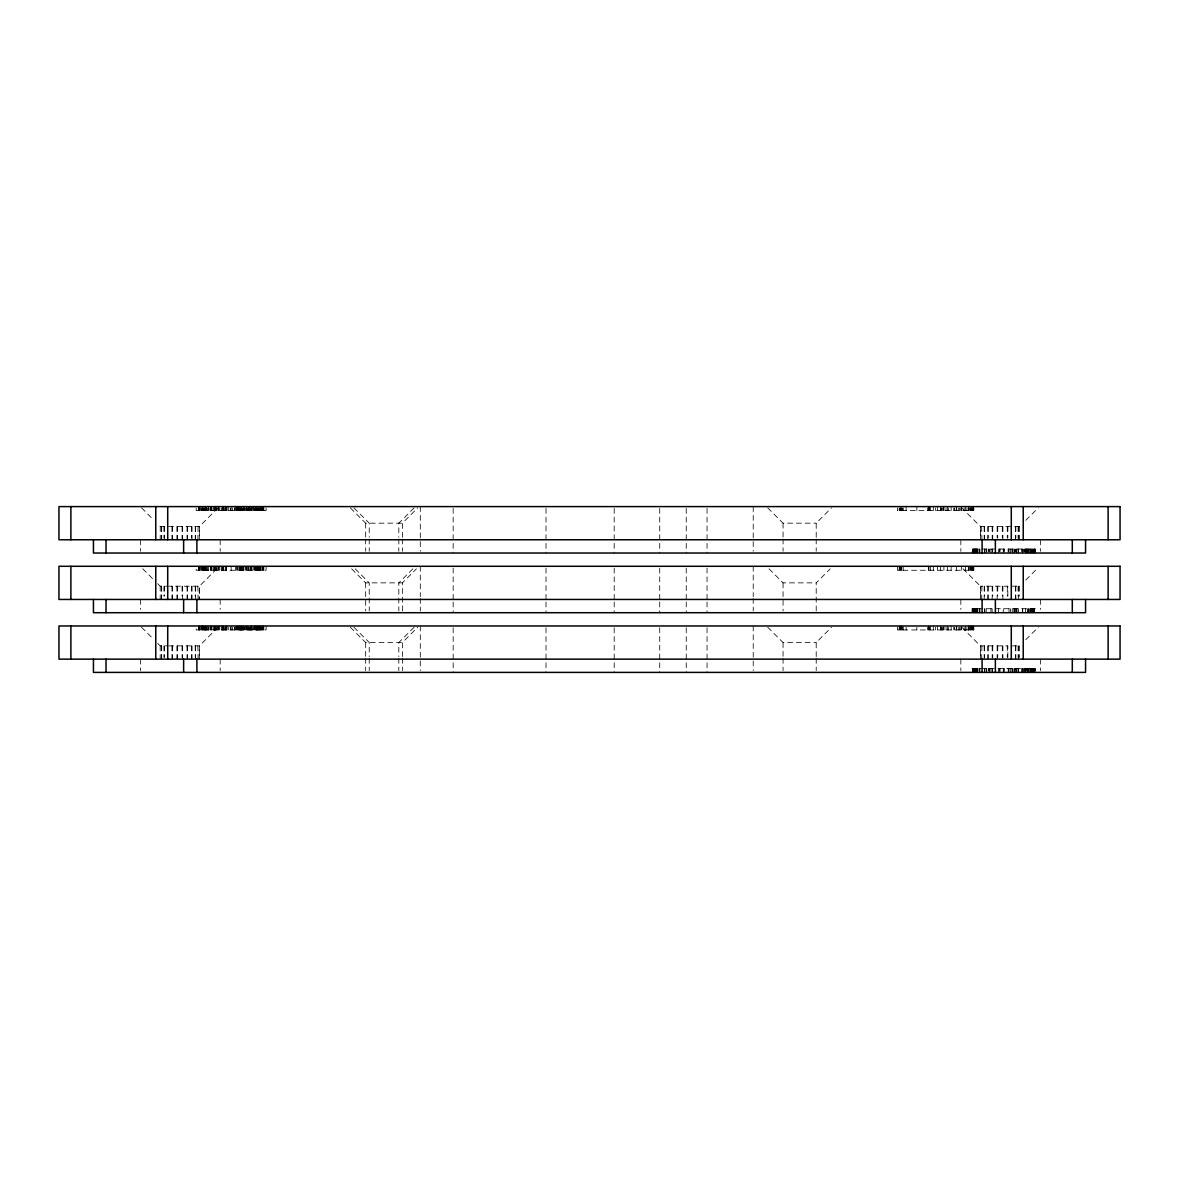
<?xml version="1.0" encoding="UTF-8"?>
<svg xmlns="http://www.w3.org/2000/svg" width="1179" height="1179" viewBox="0 0 1179 1179"><rect width="100%" height="100%" fill="white"/><g stroke="black" fill="none" stroke-linecap="round" stroke-linejoin="round"><path stroke-width="0.75" stroke-dasharray="5 3.75" d="M218.071 507.84L199.384 526.497L199.295 539.761L199.384 526.497L160.197 526.497L157.706 524.007M216.818 568.779L199.384 586.184L199.295 599.448L199.384 586.184L169.01 586.184M218.071 627.213L199.384 645.871L199.295 659.135L199.384 645.871L169.01 645.871M414.124 507.884L398.826 523.181L398.811 537.226M402.378 537.226L402.378 523.181L417.69 507.884M412.842 568.838L398.826 582.868L398.811 610.958M402.378 610.958L402.378 582.868L416.423 568.838M414.124 627.257L398.826 642.555L398.811 656.6M402.378 656.6L402.378 642.555L417.69 627.257M816.207 537.226L816.207 523.181L831.519 507.884M816.207 610.958L816.207 582.868L830.252 568.838M816.207 656.6L816.207 642.555L831.519 627.257M1025.833 520.278L1038.301 507.84M1025.833 579.965L1037.048 568.779M1025.833 639.652L1038.301 627.213M350.355 507.884L365.667 523.181L402.393 523.181M767.75 507.884L783.062 523.181L816.222 523.181M1019.614 526.497L980.427 526.497L961.74 507.84M351.637 568.838L365.667 582.868L402.393 582.868M769.032 568.838L783.062 582.868L816.222 582.868M157.706 583.693L160.197 586.184L168.022 586.184M1011.788 586.184L1019.614 586.184M1035.368 608.732L972.056 608.732L972.056 612.712M350.355 627.257L365.667 642.555L402.393 642.555M767.75 627.257L783.062 642.555L816.222 642.555M157.706 643.38L160.197 645.871L168.022 645.871M1011.788 645.871L1019.614 645.871M962.978 568.779L980.427 586.184L980.501 599.448M961.74 627.213L980.427 645.871L980.501 659.135M353.921 507.884L369.233 523.181L369.233 537.226M355.203 568.838L369.233 582.868L369.233 610.958M353.921 627.257L369.233 642.555L369.233 656.6M141.509 507.84L152.71 519.04M142.747 568.779L152.71 578.727M141.509 627.213L152.71 638.414M1040.409 539.761L1040.409 551.359M1040.409 599.448L1040.409 609.396M1040.409 659.135L1040.409 670.733M1035.368 553.025L1035.368 549.046L972.056 549.046L972.056 553.025M1035.368 671.072L1035.368 668.419L972.056 668.419L972.056 672.398M1034.882 549.046L1034.882 553.025M1034.882 668.419L1034.882 672.398M1034.587 549.046L1034.587 553.025M1034.587 608.732L1034.587 612.712M1034.587 668.419L1034.587 671.072M1034.292 549.046L1034.292 553.025M1034.292 608.732L1034.292 612.712M1034.292 668.419L1034.292 672.398M1033.674 549.046L1033.674 553.025M1033.674 608.732L1033.674 612.712M1033.674 668.419L1033.674 672.398M1033.408 549.046L1033.408 553.025M1033.408 608.732L1033.408 612.712M1033.408 668.419L1033.408 672.398M1032.863 549.046L1032.863 553.025M1032.863 608.732L1032.863 612.712M1032.863 668.419L1032.863 672.398M1032.421 549.046L1032.45 553.025M1032.421 608.732L1032.45 612.712M1032.45 668.419L1032.421 672.398M1031.949 549.046L1031.949 553.025M1031.949 608.732L1031.949 612.712M1031.949 668.419L1031.949 672.398M1031.713 549.046L1031.743 553.025M1031.713 608.732L1031.743 612.712M1031.743 668.419L1031.713 672.398M1031.227 549.046L1031.227 553.025M1031.227 608.732L1031.227 612.712M1031.227 668.419L1031.227 672.398M1030.962 549.046L1030.859 553.025M1030.859 608.732L1030.962 612.712M1030.859 668.419L1030.962 672.398M1030.358 549.046L1030.505 553.025M1030.358 608.732L1030.505 612.712M1030.358 668.419L1030.358 672.398M1029.635 549.046L1029.635 553.025M1029.635 608.732L1029.635 612.712M1029.635 668.419L1029.635 672.398M1028.471 549.046L1028.471 553.025M1028.471 608.732L1028.471 612.712M1028.471 668.419L1028.471 672.398M1028.25 549.046L1028.25 553.025M1028.25 608.732L1028.25 612.712M1028.25 668.419L1028.25 672.398M1027.528 549.046L1027.528 553.025M1027.528 608.732L1027.528 612.712M1027.528 668.419L1027.528 672.398M1026.997 549.046L1026.997 553.025M1026.997 668.419L1026.997 671.072M1026.319 549.046L1026.319 551.698M1026.319 668.419L1026.319 671.072M1026.01 549.046L1026.01 553.025M1026.01 668.419L1026.01 671.072M1025.833 549.046L1025.833 553.025M1025.833 668.419L1025.833 671.072M1025.627 549.046L1025.627 553.025M1025.627 608.732L1025.627 612.712M1025.627 668.419L1025.627 672.398M1024.978 549.046L1024.978 551.698M1024.978 668.419L1024.978 671.072M1024.58 549.046L1024.551 551.698M1024.58 668.419L1024.551 672.398M1023.357 549.046L1023.401 551.698M1023.357 668.419L1023.401 672.398M1022.709 549.046L1022.709 553.025M1022.709 608.732L1022.709 612.712M1022.709 668.419L1022.709 672.398M1022.65 549.046L1022.65 553.025M1022.65 608.732L1022.65 612.712M1022.65 668.419L1022.65 672.398M1021.382 549.046L1021.427 551.698M1021.382 668.419L1021.427 672.398M1019.526 526.497L1019.614 539.761M1019.526 586.184L1019.614 596.132M1019.526 645.871L1019.614 657.484M1018.656 549.046L1018.656 551.698M1018.656 668.419L1018.656 672.398M1018.347 526.497L1018.347 539.761M1018.479 549.046L1018.479 553.025M1018.347 586.184L1018.347 599.448M1018.479 608.732L1018.479 612.712M1018.347 645.871L1018.347 659.135M1018.479 668.419L1018.479 672.398M1018.125 526.497L1018.125 538.096M1018.125 586.184L1018.125 596.132M1018.125 645.871L1018.125 657.484M1017.05 549.046L1017.05 553.025M1017.05 608.732L1017.05 612.712M1017.05 668.419L1017.05 672.398M1016.549 549.046L1016.549 553.025M1016.549 608.732L1016.549 612.712M1016.549 668.419L1016.549 672.398M1015.841 526.497L1015.841 538.096M1015.841 586.184L1015.841 599.448M1015.841 645.871L1015.841 659.135M1015.576 551.698L1015.576 549.046L1015.517 553.025M1015.473 526.497L1015.473 539.761M1015.473 586.184L1015.473 599.448M1015.517 608.732L1015.517 612.712M1015.473 645.871L1015.473 659.135M1014.485 549.046L1014.485 553.025M1014.485 608.732L1014.485 612.712M1014.485 668.419L1014.485 672.398M1013.925 549.046L1013.925 553.025M1013.925 608.732L1013.925 612.712M1013.925 668.419L1013.925 672.398M1012.201 549.046L1012.201 553.025M1012.201 608.732L1012.201 612.712M1012.201 668.419L1012.201 672.398M1012.083 549.046L1012.083 551.698M1012.083 668.419L1012.083 672.398M1010.58 549.046L1010.58 553.025M1010.58 608.732L1010.58 612.712M1010.58 668.419L1010.58 672.398M1009.018 549.046L1009.018 553.025M1009.018 608.732L1009.018 612.712M1009.018 668.419L1009.018 672.398M1007.839 526.497L1007.839 538.096M1007.839 596.132L1007.839 586.184L980.427 586.184L980.427 596.132M1007.839 657.484L1007.839 645.871L980.427 645.871L980.427 657.484M1007.279 526.497L1007.279 538.096M1007.279 586.184L1007.279 596.132M1007.279 645.871L1007.279 657.484M1004.095 549.046L1004.095 551.698M1004.095 668.419L1004.095 672.398M1003.83 551.698L1003.83 549.046L1003.742 553.025M1003.285 549.046L1003.285 553.025M1003.285 608.732L1003.285 612.712M1003.285 668.419L1003.285 672.398M1002.887 526.497L1002.887 539.761M1002.887 586.184L1002.887 599.448M1002.887 645.871L1002.887 659.135M1002.297 526.497L1002.297 538.096M1002.297 586.184L1002.297 596.132M1002.297 645.871L1002.297 657.484M999.925 549.046L999.925 551.698M999.925 668.419L999.925 672.398M999.777 549.046L999.777 551.698M999.777 668.419L999.777 671.072M998.421 549.046L998.421 553.025M998.421 608.732L998.421 612.712M998.421 668.419L998.421 672.398M997.743 526.497L997.743 538.096M997.743 586.184L997.743 596.132M997.743 645.871L997.743 657.484M997.139 526.497L997.139 538.096M997.139 586.184L997.139 599.448M997.139 645.871L997.139 659.135M992.747 526.497L992.747 539.761M992.747 586.184L992.747 596.132M992.747 645.871L992.747 657.484M992.63 549.046L992.644 551.698M992.63 668.419L992.644 672.398M992.187 526.497L992.187 539.761M992.143 549.046L992.143 553.025M992.187 586.184L992.187 599.448M992.143 608.732L992.143 612.712M992.187 645.871L992.187 659.135M992.143 668.419L992.143 672.398M990.905 549.046L990.905 553.025M990.905 608.732L990.905 612.712M990.905 668.419L990.905 672.398M989.535 549.046L989.535 551.698M989.535 668.419L989.535 672.398M988.827 549.046L988.827 551.698M988.827 668.419L988.827 671.072M988.547 549.046L988.547 551.698M988.547 668.419L988.547 671.072M988.253 526.497L988.253 538.096M988.253 586.184L988.253 599.448M988.253 645.871L988.253 659.135M987.766 526.497L987.766 539.761M987.766 586.184L987.766 599.448M987.766 645.871L987.766 659.135M986.764 549.046L986.749 551.698M986.749 668.419L986.764 672.398M986.189 549.046L986.219 553.025M986.219 608.732L986.219 612.712M986.189 668.419L986.219 672.398M984.833 549.046L984.833 553.025M984.833 608.732L984.833 612.712M984.833 668.419L984.789 672.398M984.553 526.497L984.553 539.761M984.598 549.046L984.583 553.025M984.553 586.184L984.553 596.132M984.598 608.732L984.583 612.712M984.553 645.871L984.553 657.484M984.583 668.419L984.598 672.398M984.185 526.497L984.185 539.761M984.185 586.184L984.185 599.448M984.185 645.871L984.185 659.135M981.68 526.497L981.915 539.761M981.915 586.184L981.68 599.448M981.915 645.871L981.68 659.135M980.501 539.761L980.501 526.497L980.427 538.096M979.941 549.046L979.941 553.025M979.941 608.732L979.941 612.712M979.941 668.419L979.941 672.398M979.366 549.046L979.454 553.025M979.454 608.732L979.454 612.712M979.366 668.419L979.454 672.398M979.145 549.046L979.145 551.698M979.145 668.419L979.145 671.072M977.833 549.046L977.833 553.025M977.833 608.732L977.833 612.712M977.833 668.419L977.833 672.398M977.303 549.046L977.258 553.025M977.303 608.732L977.303 612.712M977.303 668.419L977.258 672.398M976.89 549.046L976.89 553.025M976.89 608.732L976.89 612.712M976.89 668.419L976.89 672.398M976.227 549.046L976.227 553.025M976.227 608.732L976.227 612.712M976.256 668.419L976.227 672.398M975.726 549.046L975.726 553.025M975.726 608.732L975.726 612.712M975.726 668.419L975.726 672.398M975.446 549.046L975.446 553.025M975.446 608.732L975.446 612.712M975.446 668.419L975.446 672.398M975.018 549.046L975.018 553.025M975.018 608.732L975.018 612.712M975.018 668.419L975.018 672.398M974.561 549.046L974.561 553.025M974.561 608.732L974.561 612.712M974.561 668.419L974.561 672.398M974.208 549.046L974.222 553.025M974.208 608.732L974.222 612.712M974.208 668.419L974.222 672.398M973.839 507.928L973.839 510.581L897.381 510.581L897.381 507.928M974.031 549.046L974.031 553.025M973.839 566.288L973.839 570.268L897.381 570.268L897.381 566.288M974.031 608.732L974.031 612.712M973.839 625.975L973.839 629.954L897.381 629.954L897.381 625.975M974.031 668.419L974.031 672.398M973.721 549.046L973.721 553.025M973.721 608.732L973.721 612.712M973.721 668.419L973.721 672.398M973.559 506.602L973.559 510.581M973.559 566.288L973.559 570.268M973.559 625.975L973.559 629.954M973.132 549.046L973.132 553.025M973.132 608.732L973.132 612.712M973.132 668.419L973.132 672.398M972.719 506.602L972.719 510.581M972.587 549.046L972.601 553.025M972.719 566.288L972.719 570.268M972.601 608.732L972.587 612.712M972.719 625.975L972.719 629.954M972.601 668.419L972.587 672.398M972.542 549.046L972.542 553.025M972.542 608.732L972.542 612.712M972.542 668.419L972.542 672.398M972.041 507.928L972.041 510.581M972.041 566.288L972.041 570.268M972.041 625.975L972.041 629.954M971.408 507.928L971.408 510.581M971.408 566.288L971.408 570.268M971.408 625.975L971.408 629.954M971.187 506.602L971.187 510.581M971.187 566.288L971.187 570.268M971.187 625.975L971.187 629.954M970.862 510.581L970.744 507.928L970.582 510.581M970.862 566.288L970.744 570.268L970.582 566.288M970.833 625.975L970.862 629.954M970.553 625.975L970.582 629.954M970.17 507.928L970.17 510.581M970.17 627.302L970.17 629.954M969.831 507.928L969.86 510.581M969.86 566.288L969.831 570.268M969.86 625.975L969.831 629.954M968.843 506.602L968.74 510.581M968.843 566.288L968.843 570.268M968.843 625.975L968.74 629.954M968.578 507.928L968.622 510.581M968.622 566.288L968.622 570.268M968.622 625.975L968.578 629.954M968.342 507.928L968.342 510.581M968.342 627.302L968.342 629.954M966.913 507.928L966.913 510.581M966.913 627.302L966.913 629.954M965.542 506.602L965.542 510.581M965.542 566.288L965.542 570.268M965.542 625.975L965.542 629.954M964.142 507.928L964.142 510.581M964.142 627.302L964.142 629.954M961.342 506.602L961.342 510.581L961.224 507.928M961.342 566.288L961.342 570.268M961.342 625.975L961.342 629.954L961.224 627.302M960.826 507.928L960.826 510.581M960.841 539.761L960.841 551.359M960.841 599.448L960.841 609.396M960.826 627.302L960.826 629.954M960.841 659.135L960.841 670.733M959.603 507.928L959.603 510.581M959.603 627.302L959.603 629.954M958.232 507.928L958.232 510.581M958.232 627.302L958.232 629.954M956.39 506.602L956.39 510.581M956.39 566.288L956.39 570.268M956.39 625.975L956.39 629.954M956.213 507.928L956.213 510.581M956.213 627.302L956.213 629.954M954.577 507.928L954.577 510.581M954.577 627.302L954.577 629.954M953.782 507.928L953.782 510.581M953.782 627.302L953.782 629.954M951.144 506.602L951.144 510.581M951.144 566.288L951.144 570.268M951.144 625.975L951.144 629.954M948.461 507.928L948.461 510.581M948.461 627.302L948.461 629.954M947.4 506.602L947.4 510.581M947.4 566.288L947.4 570.268M947.4 625.975L947.4 629.954M946.03 507.928L946.03 510.581M946.03 627.302L946.03 629.954M943.893 506.602L944.011 510.581M943.893 566.288L943.893 570.268M943.893 625.975L944.011 629.954M943.686 506.602L943.686 510.581M943.686 627.302L943.686 629.954M942.64 507.928L942.64 510.581M942.64 627.302L942.64 629.954M941.417 507.928L941.417 510.581M941.417 627.302L941.417 629.954M941.004 507.928L941.004 510.581M941.004 627.302L941.004 629.954M940.621 506.602L940.621 510.581M940.621 566.288L940.621 570.268M940.621 625.975L940.621 629.954M937.6 506.602L937.6 510.581M937.6 566.288L937.6 570.268M937.6 625.975L937.6 629.954M935.625 507.928L935.625 510.581M935.625 627.302L935.625 629.954M933.326 506.602L933.326 510.581M933.326 566.288L933.326 570.268M933.326 625.975L933.326 629.954M930.511 506.602L930.511 510.581M930.511 566.288L930.511 570.268M930.511 625.975L930.511 629.954M929.391 506.602L929.391 510.581M929.391 627.302L929.391 629.954M928.934 506.602L928.934 510.581M928.934 566.288L928.934 570.268M928.934 625.975L928.934 629.954M928.404 506.602L928.404 510.581M928.404 566.288L928.404 570.268M928.404 625.975L928.404 629.954M927.342 507.928L927.342 510.581M927.342 627.302L927.342 629.954M916.864 506.602L916.864 510.581M916.864 627.302L916.864 629.954M906.12 506.602L906.12 510.581M906.12 627.302L906.12 629.954M903.261 507.928L903.261 510.581M903.202 566.288L903.202 570.268M903.202 625.975L903.261 629.954M902.642 507.928L902.583 510.581M902.642 627.302L902.583 629.954M901.729 507.928L901.714 510.581M901.729 566.288L901.714 570.268M901.729 625.975L901.714 629.954M900.992 507.928L900.992 510.581M900.992 627.302L900.992 629.954M900.741 507.928L900.623 510.581L900.505 507.928M900.623 570.268L900.623 566.288L900.505 570.268M900.623 625.975L900.741 629.954L900.505 625.975M900.343 507.928L900.343 510.581M900.343 566.288L900.343 570.268M900.343 625.975L900.343 629.954M899.842 507.928L899.783 510.581M899.783 566.288L899.842 570.268M899.783 625.975L899.842 629.954M899.164 507.928L899.164 510.581M899.164 566.288L899.164 570.268M899.164 625.975L899.164 629.954M816.207 538.98L816.207 551.271M816.207 658.354L816.207 670.645M783.062 523.181L783.062 537.226M783.062 538.98L783.062 551.271M783.062 582.868L783.062 610.958M783.062 642.555L783.062 656.6M783.062 658.354L783.062 670.645M753.219 506.602L753.219 551.241M753.219 566.288L753.219 596.648M753.219 598.431L753.219 610.928M753.219 625.975L753.219 670.615M707.046 508.385L707.046 553.025M707.046 568.072L707.046 600.214M707.046 601.997L707.046 612.712M707.046 627.759L707.046 672.398M686.237 508.385L686.237 553.025M686.237 568.072L686.237 600.214M686.237 601.997L686.237 612.712M686.237 627.759L686.237 672.398M659.724 508.385L659.724 553.025M659.724 568.072L659.724 600.214M659.724 601.997L659.724 612.712M659.724 627.759L659.724 672.398M614.2 508.385L614.2 553.025M614.2 568.072L614.2 600.214M614.2 601.997L614.2 612.712M614.2 627.759L614.2 672.398M546.01 508.385L546.01 553.025M546.01 568.072L546.01 600.214M546.01 601.997L546.01 612.712M546.01 627.759L546.01 672.398M453.163 508.385L453.163 553.025M453.163 568.072L453.163 600.214M453.163 601.997L453.163 612.712M453.163 627.759L453.163 672.398M420.299 506.602L420.299 551.241M420.299 566.288L420.299 596.648M420.299 598.431L420.299 610.928M420.299 625.975L420.299 670.615M402.378 538.98L402.378 551.271M402.378 658.354L402.378 670.645M398.811 538.98L398.811 551.271M398.811 658.354L398.811 670.645M369.233 538.98L369.233 551.271M369.233 658.354L369.233 670.645M365.667 523.181L365.667 537.226M365.667 538.98L365.667 551.271M365.667 582.868L365.667 610.958M365.667 642.555L365.667 656.6M365.667 658.354L365.667 670.645M266.1 507.928L266.1 510.581L196.2 510.581L196.2 507.928M266.1 566.288L266.1 570.268L196.2 570.268L196.2 566.288M266.1 625.975L266.1 629.954L196.2 629.954L196.2 625.975M263.86 506.602L263.86 510.581M263.86 566.288L263.86 570.268M263.86 625.975L263.86 629.954M263.433 506.602L263.3 510.581M263.3 566.288L263.33 570.268M263.433 625.975L263.433 629.954M263.035 506.602L263.035 510.581M263.035 566.288L263.035 570.268M263.035 625.975L263.035 629.954M262.519 507.928L262.519 510.581M262.519 566.288L262.519 570.268M262.519 625.975L262.519 629.954M262.313 506.602L262.313 510.581M262.313 627.302L262.313 629.954M262.121 506.602L262.121 510.581M262.121 566.288L262.121 570.268M262.121 625.975L262.121 629.954M261.709 506.602L261.709 510.581M261.709 627.302L261.709 629.954M260.957 507.928L260.957 510.581M260.957 566.288L260.957 570.268M260.957 625.975L260.957 629.954M260.559 506.602L260.559 510.581M260.559 566.288L260.559 570.268M260.559 625.975L260.559 629.954M260.028 507.928L260.028 510.581M260.028 566.288L260.028 570.268M260.028 625.975L260.028 629.954M259.807 507.928L259.807 510.581L259.704 506.602M259.38 507.928L259.439 510.581M259.439 566.288L259.439 570.268M259.439 625.975L259.439 629.954M258.761 506.602L258.628 510.581M258.628 566.288L258.628 570.268M258.702 625.975L258.702 629.954M258.481 507.928L258.407 510.581M258.407 566.288L258.407 570.268M258.481 625.975L258.481 629.954M257.42 507.928L257.42 510.581M257.361 566.288L257.42 570.268M257.42 625.975L257.42 629.954M257.081 507.928L257.14 510.581M257.081 566.288L257.199 570.268M257.199 625.975L257.199 629.954M257.037 507.928L257.037 510.581M257.037 566.288L257.037 570.268M257.037 625.975L257.037 629.954M256.816 507.928L256.816 510.581M256.816 627.302L256.816 629.954M256.433 506.602L256.433 510.581M256.433 566.288L256.433 570.268M256.433 625.975L256.433 629.954M256.197 506.602L256.197 510.581M256.197 627.302L256.197 629.954M255.917 506.602L255.917 510.581M255.917 566.288L255.917 570.268M255.917 625.975L255.917 629.954M255.239 507.928L255.239 510.581M255.239 566.288L255.239 570.268M255.239 625.975L255.239 629.954M255.077 507.928L255.077 510.581M255.077 566.288L255.077 570.268M255.077 625.975L255.077 629.954M254.782 507.928L254.782 510.581M254.782 566.288L254.782 570.268M254.782 625.975L254.782 629.954M253.662 506.602L253.78 510.581M253.662 566.288L253.78 570.268M253.839 625.975L253.736 629.954M252.94 506.602L252.94 510.581M252.94 627.302L252.94 629.954M251.982 506.602L251.982 510.581M251.982 566.288L251.982 570.268M251.982 625.975L251.982 629.954M251.658 506.602L251.658 510.581M251.658 566.288L251.658 570.268M251.658 625.975L251.658 629.954M251.171 506.602L251.142 510.581M251.171 566.288L250.95 570.268M251.142 625.975L251.142 629.954M250.759 507.928L250.759 510.581L250.641 506.602M250.759 627.302L250.759 629.954L250.641 625.975M250.641 566.288L250.641 570.268M250.346 507.928L250.375 510.581M250.375 566.288L250.375 570.268M250.375 625.975L250.346 629.954M249.58 507.928L249.58 510.581M249.58 627.302L249.58 629.954M248.975 627.302L248.975 629.954L248.975 625.975M248.975 566.288L248.975 570.268M248.695 506.602L248.695 510.581M248.695 566.288L248.695 570.268M248.695 625.975L248.695 629.954M247.561 507.928L247.561 510.581M247.561 566.288L247.561 570.268M247.561 625.975L247.561 629.954M247.413 507.928L247.413 510.581M247.413 627.302L247.413 629.954M246.632 506.602L246.632 510.581M246.632 566.288L246.632 570.268M246.632 625.975L246.632 629.954M246.249 506.602L246.249 510.581M246.249 566.288L246.249 570.268M246.249 625.975L246.249 629.954M245.424 507.928L245.424 510.581M245.424 566.288L245.424 570.268M245.424 625.975L245.424 629.954M244.318 506.602L244.436 510.581M244.436 627.302L244.318 629.954M243.92 507.928L244.038 510.581M243.92 566.288L243.92 570.268M243.92 625.975L243.92 629.954M243.36 506.602L243.36 510.581M243.39 566.288L243.36 570.268M243.39 625.975L243.39 629.954M242.506 507.928L242.506 510.581M242.506 566.288L242.506 570.268M242.506 625.975L242.506 629.954M241.975 507.928L241.975 510.581M241.975 627.302L241.975 629.954M241.783 507.928L241.783 510.581M241.783 566.288L241.783 570.268M241.783 625.975L241.783 629.954M241.548 506.602L241.548 510.581M241.548 566.288L241.548 570.268M241.548 625.975L241.548 629.954M240.958 507.928L240.958 510.581M240.958 566.288L240.958 570.268M240.943 625.975L240.958 629.954M240.708 507.928L240.708 510.581M240.708 627.302L240.708 629.954M240.295 507.928L240.295 510.581M240.295 627.302L240.295 629.954M240.059 507.928L240.059 510.581M240.059 566.288L240.059 570.268M240.059 625.975L240.059 629.954M239.735 506.602L239.735 510.581M239.735 566.288L239.735 570.268M239.735 625.975L239.735 629.954M238.983 507.928L238.983 510.581M238.983 627.302L238.983 629.954M238.482 506.602L238.482 510.581M238.482 625.975L238.482 629.954M238.04 507.928L238.158 510.581M238.158 566.288L238.158 570.268M238.158 625.975L238.158 629.954M237.524 507.928L237.524 510.581M237.524 627.302L237.524 629.954M237.362 506.602L237.2 510.581M237.362 566.288L237.362 570.268M237.362 625.975L237.2 629.954M236.92 507.928L236.92 510.581M236.92 627.302L236.92 629.954M236.507 506.602L236.507 510.581M236.507 566.288L236.507 570.268M236.507 625.975L236.507 629.954M235.653 506.602L235.653 510.581M235.653 566.288L235.653 570.268M235.653 625.975L235.653 629.954M234.768 507.928L234.768 510.581M234.768 627.302L234.768 629.954M234.356 507.928L234.356 510.581M234.356 627.302L234.356 629.954M232.41 507.928L232.41 510.581M232.41 627.302L232.41 629.954M231.158 506.602L231.158 510.581M231.158 566.288L231.158 570.268M231.158 625.975L231.158 629.954M230.421 507.928L230.421 510.581M230.421 627.302L230.421 629.954M228.726 506.602L228.726 510.581M228.726 627.302L228.726 629.954M227.12 506.602L227.12 510.581M227.12 625.975L227.12 629.954M226.442 506.602L226.442 510.581M226.619 566.288L226.442 570.268M226.442 625.975L226.619 629.954M226.221 506.602L226.25 510.581M226.25 566.288L226.25 570.268M226.25 625.975L226.221 629.954M225.646 507.928L225.646 510.581M225.646 566.288L225.646 570.268M225.646 625.975L225.646 629.954M225.557 506.602L225.557 510.581M225.557 627.302L225.557 629.954M224.261 507.928L224.261 510.581M224.261 627.302L224.261 629.954M223.759 506.602L223.759 510.581M223.759 566.288L223.759 570.268M223.759 625.975L223.759 629.954M223.435 506.602L223.435 510.581M223.435 566.288L223.435 570.268M223.435 625.975L223.435 629.954M222.86 507.928L222.86 510.581M222.86 566.288L222.86 570.268M222.86 625.975L222.86 629.954M222.522 506.602L222.522 510.581M222.522 566.288L222.522 570.268M222.522 625.975L222.522 629.954M222.3 507.928L222.3 510.581M222.3 566.288L222.3 570.268M222.3 625.975L222.3 629.954M221.343 507.928L221.343 510.581M221.343 566.288L221.343 570.268M221.343 625.975L221.343 629.954M220.178 539.761L220.178 551.359M220.178 599.448L220.178 609.396M220.178 659.135L220.178 670.733M219.78 507.928L219.78 510.581M219.78 566.288L219.78 570.268M219.78 625.975L219.78 629.954M218.852 506.602L218.852 510.581M218.852 566.288L218.852 570.268M218.852 625.975L218.852 629.954M218.557 507.928L218.557 510.581M218.557 566.288L218.557 570.268M218.557 625.975L218.557 629.954M217.231 507.928L217.231 510.581M217.231 566.288L217.231 570.268M217.231 625.975L217.231 629.954M216.302 506.602L216.302 510.581M216.302 566.288L216.302 570.268M216.302 625.975L216.302 629.954M215.624 566.288L215.624 570.268M215.624 625.975L215.624 629.954L215.462 627.302M214.74 507.928L214.74 510.581M214.74 566.288L214.74 570.268M214.74 625.975L214.74 629.954M214.298 506.602L214.298 510.581M214.298 566.288L214.298 570.268M214.298 625.975L214.298 629.954M213.296 506.602L213.296 510.581M213.296 566.288L213.296 570.268M213.296 625.975L213.296 629.954M211.925 507.928L211.925 510.581M211.925 566.288L211.925 570.268M211.925 625.975L211.925 629.954M211.645 506.602L211.645 510.581M211.645 566.288L211.645 570.268M211.645 625.975L211.645 629.954M211.159 506.602L211.159 510.581M211.306 566.288L211.159 570.268M211.159 625.975L211.159 629.954M210.643 506.602L210.643 510.581M210.51 566.288L210.643 570.268M210.51 625.975L210.51 629.954M210.319 506.602L210.319 510.581M210.319 566.288L210.319 570.268M210.319 625.975L210.319 629.954M209.051 507.928L209.051 510.581M209.051 627.302L209.051 629.954M208.639 506.602L208.462 510.581M208.462 566.288L208.462 570.268M208.462 625.975L208.639 629.954M207.519 507.928L207.607 510.581M207.519 566.288L207.519 570.268M207.519 625.975L207.607 629.954M206.693 507.928L206.693 510.581M206.693 566.288L206.693 570.268M206.693 625.975L206.693 629.954M206.399 506.602L206.399 510.581M206.399 627.302L206.399 629.954M205.78 506.602L205.78 510.581M205.78 566.288L205.78 570.268M205.78 625.975L205.78 629.954M205.544 507.928L205.559 510.581L205.382 507.928M205.544 627.302L205.559 629.954L205.382 625.975M205.5 566.288L205.382 570.268M205.102 507.928L205.102 510.581M205.102 566.288L205.102 570.268M205.102 625.975L205.22 629.954M204.763 507.928L204.763 510.581M204.763 627.302L204.763 629.954M204.763 507.928L204.763 510.581M204.763 566.288L204.763 570.268M204.763 625.975L204.763 629.954M203.952 507.928L203.952 510.581M203.982 566.288L203.952 570.268M203.982 625.975L203.952 629.954M203.761 507.928L203.761 510.581M203.761 566.288L203.554 570.268L203.495 566.288M203.761 629.954L203.554 625.975L203.451 629.954M203.451 507.928L203.451 510.581M202.817 507.928L202.817 510.581M202.817 566.288L202.891 570.268M202.803 625.975L202.803 629.954M202.596 506.602L202.641 510.581M202.67 566.288L202.611 570.268M202.67 625.975L202.582 629.954M202.375 507.928L202.375 510.581M202.508 566.288L202.375 570.268M202.508 625.975L202.375 629.954M202.095 507.928L202.095 510.581M202.095 627.302L202.095 629.954M201.963 507.928L201.963 510.581M201.963 566.288L201.963 570.268M201.963 625.975L201.963 629.954M200.179 506.602L200.268 510.581M200.268 566.288L200.179 570.268M200.179 625.975L200.179 629.954M199.782 507.928L199.782 510.581M199.782 566.288L199.782 570.268M199.782 625.975L199.782 629.954M199.575 507.928L199.575 510.581M199.575 566.288L199.575 570.268M199.575 625.975L199.575 629.954M198.897 506.602L198.971 510.581M198.971 566.288L198.868 570.268M198.897 625.975L198.868 629.954M198.44 506.602L198.44 510.581M198.44 566.288L198.44 570.268M198.44 625.975L198.44 629.954M198.116 526.497L197.895 539.761M197.895 586.184L198.116 599.448M197.895 645.871L198.116 659.135M195.611 526.497L195.611 539.761M195.611 586.184L195.611 599.448M195.611 645.871L195.611 659.135M195.242 526.497L195.242 539.761M195.242 586.184L195.242 596.132M195.242 645.871L195.242 657.484M192.03 526.497L192.03 539.761M192.03 586.184L192.03 599.448M192.03 645.871L192.03 659.135M191.558 526.497L191.558 538.096M191.558 586.184L191.558 599.448M191.558 645.871L191.558 659.135M187.608 526.497L187.608 539.761M187.608 586.184L187.608 599.448M187.608 645.871L187.608 659.135M187.048 526.497L187.048 539.761M187.048 586.184L187.048 599.448M187.048 645.871L187.048 659.135M182.657 526.497L182.657 539.761M182.657 586.184L182.657 599.448M182.657 645.871L182.657 659.135M182.067 526.497L182.067 539.761M182.067 586.184L182.067 596.132M182.067 645.871L182.067 657.484M177.513 526.497L177.513 539.761M177.513 586.184L177.513 599.448M177.513 645.871L177.513 659.135M176.909 526.497L176.909 539.761M176.909 586.184L176.909 599.448M176.909 645.871L176.909 659.135M172.517 526.497L172.517 539.761M172.517 586.184L172.517 599.448M172.517 645.871L172.517 659.135M171.957 526.497L171.957 539.761M171.957 586.184L171.957 599.448M171.957 645.871L171.957 659.135M164.323 526.497L164.323 539.761M164.323 586.184L164.323 596.132M164.323 645.871L164.323 657.484M163.955 526.497L163.955 538.096M163.955 586.184L163.955 596.132M163.955 645.871L163.955 657.484M161.685 526.497L161.685 539.761M161.685 586.184L161.685 599.448M161.685 645.871L161.685 659.135M161.449 526.497L161.449 539.761M161.449 586.184L161.449 599.448M161.449 645.871L161.449 659.135M160.27 526.497L160.197 539.761M160.197 586.184L160.197 599.448M160.197 645.871L160.197 659.135M140.61 539.761L140.61 551.359M140.61 599.448L140.61 609.396M140.61 659.135L140.61 670.733M1015.576 672.398L1015.576 668.419L1015.546 672.398M1008.266 551.698L1008.266 549.046L1008.163 551.698M1008.266 672.398L1008.266 668.419L1008.163 672.398M1003.83 672.398L1003.83 668.419L1003.742 672.398M976.625 553.025L976.566 549.046L976.492 553.025M976.625 612.712L976.625 608.732L976.492 612.712M976.566 672.398L976.625 668.419L976.492 672.398M901.449 510.581L901.449 507.928L901.36 510.581M901.449 570.268L901.449 566.288L901.36 570.268M901.449 629.954L901.449 625.975L901.36 629.954M259.807 570.268L259.807 566.288L259.704 570.268M259.807 629.954L259.807 625.975L259.704 629.954M248.975 510.581L248.975 506.602L248.975 510.581M215.624 510.581L215.624 506.602L215.462 510.581M201.358 510.581L201.358 507.928L201.3 510.581M201.358 570.268L201.358 566.288L201.3 570.268M201.358 629.954L201.358 625.975L201.3 629.954"/><path stroke-width="1.5" d="M1108.113 506.602L1108.113 539.761M1108.113 566.288L1108.113 599.448M1108.113 625.975L1108.113 659.135M1085.564 539.761L1085.564 553.025L93.436 553.025L93.436 539.761M1085.564 599.448L1085.564 612.712L93.436 612.712L93.436 599.448M1085.564 659.135L1085.564 672.398L93.436 672.398L93.436 659.135M1072.301 539.761L1072.301 553.025M1072.301 599.448L1072.301 612.712M1072.301 659.135L1072.301 672.398M1023.225 506.602L1023.225 539.761M1023.225 566.288L1023.225 599.448M1023.225 625.975L1023.225 659.135M1011.287 506.602L1011.287 539.761M1011.287 566.288L1011.287 599.448M1011.287 625.975L1011.287 659.135M995.371 539.761L995.371 553.025M995.371 599.448L995.371 612.712M995.371 659.135L995.371 672.398M982.107 539.761L982.107 553.025M982.107 599.448L982.107 612.712M982.107 659.135L982.107 672.398M196.893 539.761L196.893 553.025M196.893 599.448L196.893 612.712M196.893 659.135L196.893 672.398M183.629 539.761L183.629 553.025M183.629 599.448L183.629 612.712M183.629 659.135L183.629 672.398M167.713 506.602L167.713 539.761M167.713 566.288L167.713 599.448M167.713 625.975L167.713 659.135M155.775 506.602L155.775 539.761M155.775 566.288L155.775 599.448M155.775 625.975L155.775 659.135M106.022 539.761L106.022 553.025M106.022 599.448L106.022 612.712M106.022 659.135L106.022 672.398M70.887 506.602L70.887 539.761M70.887 566.288L70.887 599.448M70.887 625.975L70.887 659.135M1120.05 506.602L58.95 506.602L58.95 539.761L1120.05 539.761L1120.05 506.602M1120.05 566.288L58.95 566.288L58.95 599.448L1120.05 599.448L1120.05 566.288M1120.05 625.975L58.95 625.975L58.95 659.135L1120.05 659.135L1120.05 625.975"/></g></svg>
